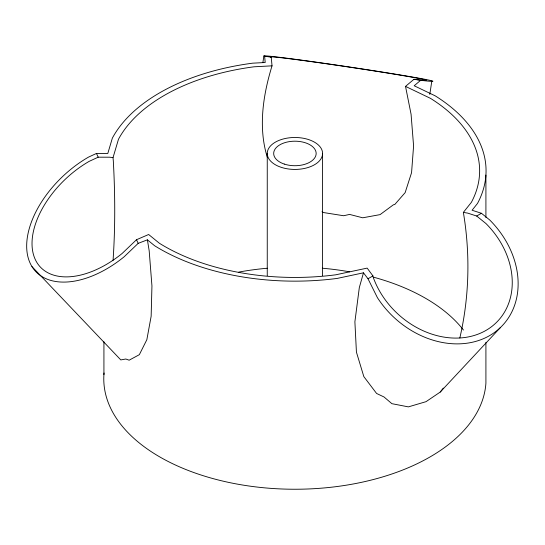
<?xml version="1.0" encoding="UTF-8"?>
<svg xmlns="http://www.w3.org/2000/svg" width="545" height="545" viewBox="0 0 545 545"><rect width="100%" height="100%" fill="white"/><g stroke="black" fill="none" stroke-linecap="round" stroke-linejoin="round"><path stroke-width="0.82" d="M113.06 260.36C115.336 227.285 115.138 194.068 113.319 160.973L113.019 157.655L118.483 139.241A184.714 106.643 0 0 1 254.045 66.797L272.03 65.836L271.24 57.205L270.225 56.925A78.528 1.615 8.5 0 1 365.566 69.597A78.528 1.615 8.5 0 1 416.285 79.57L413.955 79.284L405.514 86.389L411.073 114.266L413.587 145.931L411.564 172.663L405.146 192.637L394.778 204.498L393.388 204.797L380.076 214.621L362.732 217.796L349.583 214.423L343.623 215.738L323.471 212.543L322.02 211.733M262.881 62.593L263.875 55.978A84.952 1.744 8.5 0 1 367.017 69.678A84.952 1.744 8.5 0 1 421.885 80.469L413.955 79.284M429.807 94.421L431.81 81.069M459.83 337.975C469.368 296.991 470.342 253.854 463.359 212.393L471.357 202.359A184.714 106.643 0 0 0 430.482 98.359L405.514 86.389M272.03 65.836C263.051 95.103 258.037 127.53 267.322 157.28M263.875 55.978L264.618 56.183L265.197 62.512L252.621 63.179A191.138 110.356 0 0 0 112.345 138.137L107.801 153.465L96.458 153.438L88.454 157.144A84.952 50.474 -43.5 0 0 29.021 260.449A84.952 50.474 -43.5 0 0 124.199 256.729L138.192 243.349L147.395 239.841L154.644 245.754A191.138 110.356 0 0 0 337.219 278.413L363.481 272.813L359.319 287.562L354.89 321.782L356.43 352.152L363.828 376.602L376.588 393.463L384.021 396.971L391.889 403.675L408.375 406.877L426.02 401.672L440.224 392.066L500.548 327.416M440.224 392.066L443.33 388.074M463.359 212.393L467.753 213.129L476.671 216.031L485.963 223.545A78.528 63.138 43 0 1 482.339 332.327A78.528 63.138 43 0 1 373.325 277.603L372.937 275.92L367.167 268.106L335.795 274.796A184.714 106.643 0 0 1 159.358 243.234L148.649 234.5L136.502 239.725L122.175 253.432A78.528 46.652 -43.5 0 1 34.192 256.865A78.528 46.652 -43.5 0 1 89.135 161.375L98.195 157.185L109.736 157.205L113.019 157.655M420.651 80.319L414.186 85.763L435.196 95.838A191.138 110.356 0 0 1 477.495 203.455L472.086 210.247L481.433 213.279L489.689 219.955A84.952 68.309 43 0 1 493.613 333.09A84.952 68.309 43 0 1 377.406 297.652L367.998 278.767L363.481 272.813M367.998 278.767L372.937 275.92M476.671 216.031L481.433 213.279M264.618 56.183L271.24 57.205M31.957 266.594L120.799 359.918L125.82 359.012L129.138 360.197L139.343 354.679L146.85 339.692L151.149 316.243L151.946 285.934L149.187 250.836L147.395 239.841M96.458 153.438L98.195 157.185M136.502 239.725L138.192 243.349M485.915 175.061L485.915 217.53M485.915 342.383L485.915 383.149A191.138 110.356 0 0 1 286.118 489.124A191.138 110.356 0 0 1 104.054 372.984M322.586 153.458A27.666 15.969 0 0 1 281.084 167.288A27.666 15.969 0 0 1 281.084 139.629A27.666 15.969 0 0 1 322.586 153.458L322.586 275.695M267.254 153.458L267.254 275.695M103.925 341.749L103.925 374.619M238.819 272.078A184.714 106.643 0 0 1 267.329 268.235M322.299 268.215A184.714 106.643 0 0 1 349.583 271.819M373.781 277.248A184.714 106.643 0 0 1 463.461 330.045M284.299 164.079A21.235 12.263 0 0 0 316.154 153.458A21.235 12.263 0 0 0 284.299 142.838A21.235 12.263 0 0 0 284.299 164.079"/></g></svg>
